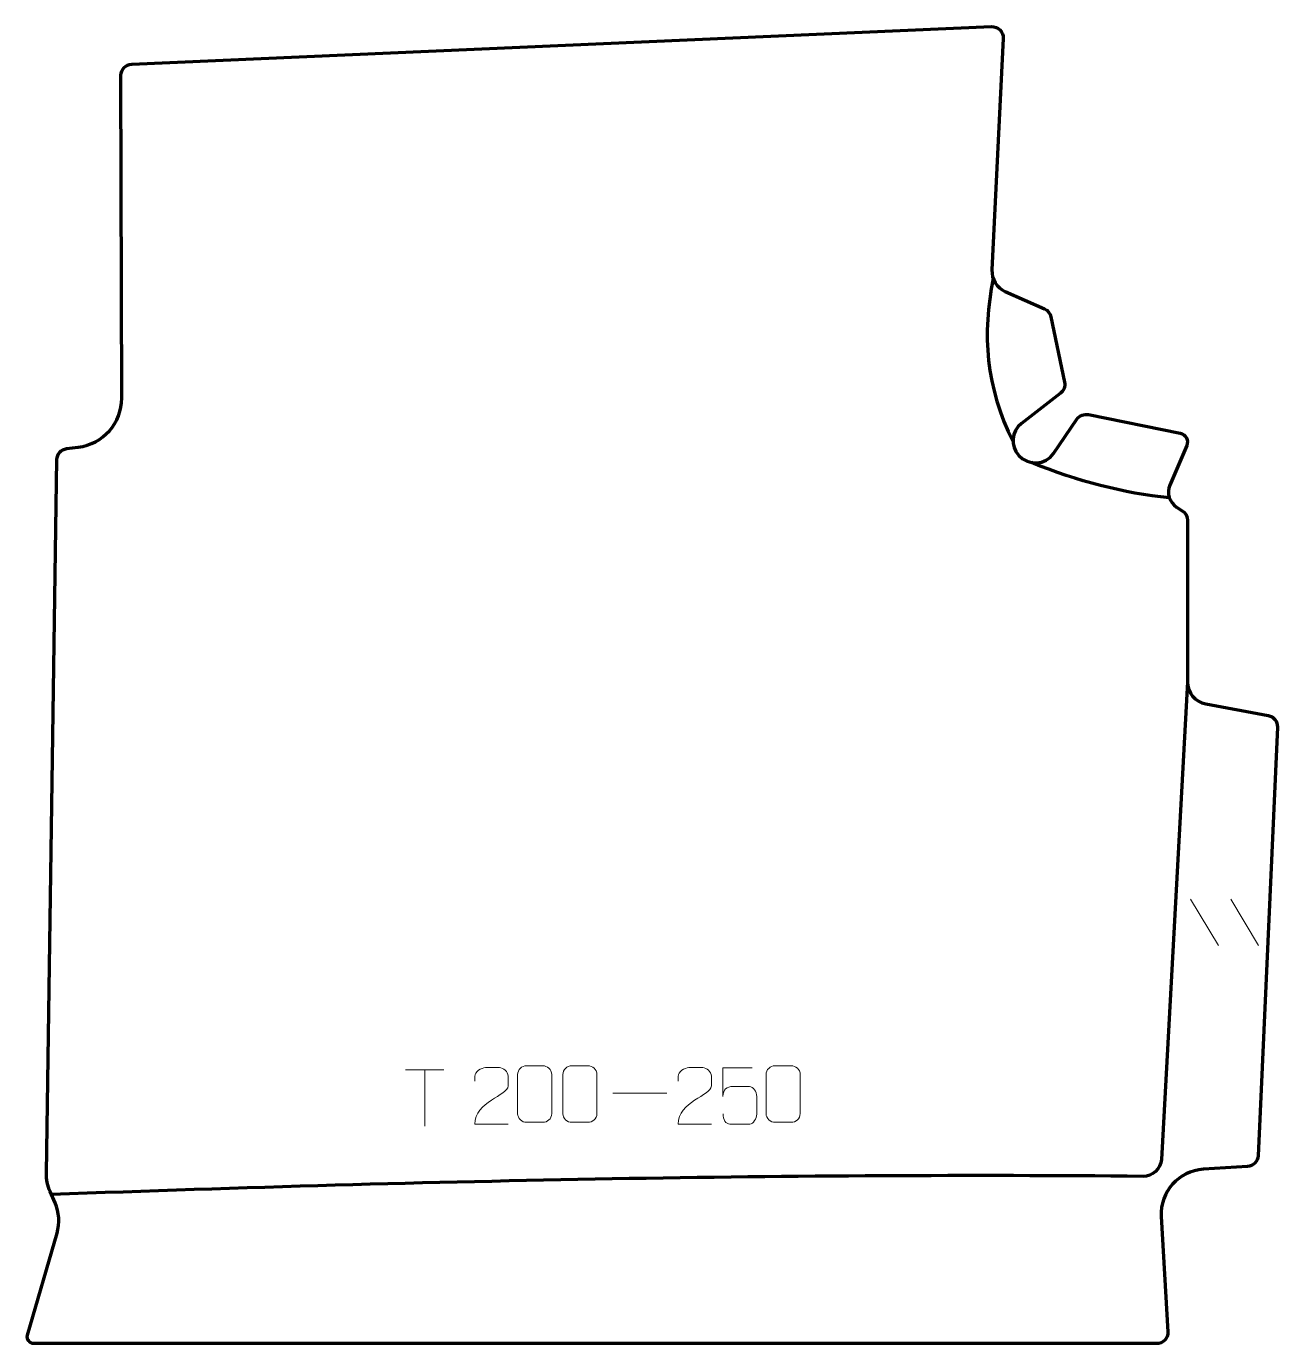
# Model space of a CAD drawing. Header units: millimetres. Extents: x -277 to 277, y -291 to 292.
import ezdxf

# ---------------------------------------------------------------- set-up
doc = ezdxf.new("R2010")
doc.units = ezdxf.units.MM
doc.header["$MEASUREMENT"] = 0
for name, color, linetype in [('layer 1', 7, 'Continuous'), ('layer 2', 7, 'Continuous'), ('layer 3', 7, 'Continuous')]:
    doc.layers.add(name, color=color, linetype=linetype)

msp = doc.modelspace()

# ---------------------------------------------------------------- linework, layer by layer
at = {"layer": 'layer 1', "color": 250, "lineweight": 9}
for points in [[(238.297, -94.7067), (238.297, -94.7067), (250.6613, -115.251), (250.6613, -115.251)], [(256.0269, -94.7067), (256.0269, -94.7067), (268.3912, -115.251), (268.3912, -115.251)], [(-109.294, -170.304), (-109.294, -170.304), (-92.3068, -170.304), (-92.3068, -170.304)], [(-100.8002, -195.234), (-100.8002, -195.234), (-100.8002, -170.2805), (-100.8002, -170.2805)], [(-17.5393, -180.6406), (-17.5393, -180.6406), (6.4387, -180.6406), (6.4387, -180.6406)]]:
    msp.add_open_spline(points, degree=3, dxfattribs=at)
for points, knots in [([(-55.666, -168.5143), (-53.2999, -168.5143), (-50.9334, -168.5143), (-48.5669, -168.5143), (-48.5669, -168.5143), (-46.5864, -168.4787), (-44.5604, -169.973), (-44.5333, -172.4151), (-44.5333, -172.4151), (-44.5337, -178.1725), (-44.5337, -183.9303), (-44.5333, -189.6885), (-44.5333, -189.6885), (-44.6754, -192.0161), (-46.3818, -193.4984), (-48.5669, -193.5092), (-48.5669, -193.5092), (-50.9393, -193.5088), (-53.3117, -193.5088), (-55.6837, -193.5092), (-55.6837, -193.5092), (-57.6422, -193.6148), (-59.6486, -191.7269), (-59.6372, -189.7059), (-59.6372, -189.7059), (-59.6368, -183.9253), (-59.6368, -178.145), (-59.6372, -172.3652), (-59.6372, -172.3652), (-59.6329, -170.2232), (-57.8558, -168.5007), (-55.666, -168.5143)], [0, 0, 0, 0, 0.11111111, 0.11111111, 0.11111111, 0.11111111, 0.22222222, 0.22222222, 0.22222222, 0.22222222, 0.33333333, 0.33333333, 0.33333333, 0.33333333, 0.44444444, 0.44444444, 0.44444444, 0.44444444, 0.55555556, 0.55555556, 0.55555556, 0.55555556, 0.66666667, 0.66666667, 0.66666667, 0.66666667, 0.77777778, 0.77777778, 0.77777778, 0.77777778, 1, 1, 1, 1]), ([(-35.666, -168.5143), (-33.2999, -168.5143), (-30.9334, -168.5143), (-28.5669, -168.5143), (-28.5669, -168.5143), (-26.5864, -168.4787), (-24.5604, -169.973), (-24.5333, -172.4151), (-24.5333, -172.4151), (-24.5337, -178.1725), (-24.5337, -183.9303), (-24.5333, -189.6885), (-24.5333, -189.6885), (-24.6754, -192.0161), (-26.3818, -193.4984), (-28.5669, -193.5092), (-28.5669, -193.5092), (-30.9393, -193.5088), (-33.3117, -193.5088), (-35.6837, -193.5092), (-35.6837, -193.5092), (-37.6422, -193.6148), (-39.6486, -191.7269), (-39.6372, -189.7059), (-39.6372, -189.7059), (-39.6368, -183.9253), (-39.6368, -178.145), (-39.6372, -172.3652), (-39.6372, -172.3652), (-39.6329, -170.2232), (-37.8558, -168.5007), (-35.666, -168.5143)], [0, 0, 0, 0, 0.11111111, 0.11111111, 0.11111111, 0.11111111, 0.22222222, 0.22222222, 0.22222222, 0.22222222, 0.33333333, 0.33333333, 0.33333333, 0.33333333, 0.44444444, 0.44444444, 0.44444444, 0.44444444, 0.55555556, 0.55555556, 0.55555556, 0.55555556, 0.66666667, 0.66666667, 0.66666667, 0.66666667, 0.77777778, 0.77777778, 0.77777778, 0.77777778, 1, 1, 1, 1]), ([(54.334, -168.5143), (56.7001, -168.5143), (59.0666, -168.5143), (61.4331, -168.5143), (61.4331, -168.5143), (63.4136, -168.4787), (65.4396, -169.973), (65.4667, -172.4151), (65.4667, -172.4151), (65.4663, -178.1725), (65.4663, -183.9303), (65.4667, -189.6885), (65.4667, -189.6885), (65.3246, -192.0161), (63.6182, -193.4984), (61.4331, -193.5092), (61.4331, -193.5092), (59.0607, -193.5088), (56.6883, -193.5088), (54.3163, -193.5092), (54.3163, -193.5092), (52.3578, -193.6148), (50.3514, -191.7269), (50.3628, -189.7059), (50.3628, -189.7059), (50.3632, -183.9253), (50.3632, -178.145), (50.3628, -172.3652), (50.3628, -172.3652), (50.3671, -170.2232), (52.1442, -168.5007), (54.334, -168.5143)], [0, 0, 0, 0, 0.11111111, 0.11111111, 0.11111111, 0.11111111, 0.22222222, 0.22222222, 0.22222222, 0.22222222, 0.33333333, 0.33333333, 0.33333333, 0.33333333, 0.44444444, 0.44444444, 0.44444444, 0.44444444, 0.55555556, 0.55555556, 0.55555556, 0.55555556, 0.66666667, 0.66666667, 0.66666667, 0.66666667, 0.77777778, 0.77777778, 0.77777778, 0.77777778, 1, 1, 1, 1]), ([(-63.8748, -194.2999), (-68.7892, -194.2996), (-73.7036, -194.2996), (-78.6177, -194.2999), (-78.6177, -194.2999), (-78.6177, -184.3676), (-63.9667, -181.7264), (-63.8748, -177.4161), (-63.8748, -177.4161), (-63.8751, -175.992), (-63.8751, -174.5683), (-63.8748, -173.145), (-63.8748, -173.145), (-63.8917, -171.0679), (-66.0145, -169.3431), (-67.6855, -169.3258), (-67.6855, -169.3258), (-69.7587, -169.3262), (-71.8316, -169.3262), (-73.904, -169.3258), (-73.904, -169.3258), (-75.7261, -169.3093), (-78.5508, -171.1014), (-78.6177, -173.195), (-78.6177, -173.195), (-78.6177, -173.195), (-78.6177, -175.2498), (-78.6177, -175.2498)], [0, 0, 0, 0, 0.125, 0.125, 0.125, 0.125, 0.25, 0.25, 0.25, 0.25, 0.375, 0.375, 0.375, 0.375, 0.5, 0.5, 0.5, 0.5, 0.625, 0.625, 0.625, 0.625, 0.75, 0.75, 0.75, 0.75, 1, 1, 1, 1]), ([(26.1252, -194.2999), (21.2108, -194.2996), (16.2964, -194.2996), (11.3823, -194.2999), (11.3823, -194.2999), (11.3823, -184.3676), (26.0333, -181.7264), (26.1252, -177.4161), (26.1252, -177.4161), (26.1249, -175.992), (26.1249, -174.5683), (26.1252, -173.145), (26.1252, -173.145), (26.1083, -171.0679), (23.9855, -169.3431), (22.3145, -169.3258), (22.3145, -169.3258), (20.2413, -169.3262), (18.1684, -169.3262), (16.096, -169.3258), (16.096, -169.3258), (14.2739, -169.3093), (11.4492, -171.1014), (11.3823, -173.195), (11.3823, -173.195), (11.3823, -173.195), (11.3823, -175.2498), (11.3823, -175.2498)], [0, 0, 0, 0, 0.125, 0.125, 0.125, 0.125, 0.25, 0.25, 0.25, 0.25, 0.375, 0.375, 0.375, 0.375, 0.5, 0.5, 0.5, 0.5, 0.625, 0.625, 0.625, 0.625, 0.75, 0.75, 0.75, 0.75, 1, 1, 1, 1]), ([(44.1193, -169.394), (44.1193, -169.394), (31.2676, -169.394), (31.2676, -169.394), (31.2676, -169.394), (31.2679, -173.6246), (31.2679, -177.8555), (31.2676, -182.0867), (31.2676, -182.0867), (31.2673, -178.7766), (32.8983, -177.7048), (35.7103, -177.6443), (35.7103, -177.6443), (38.1499, -177.644), (40.5894, -177.644), (43.0286, -177.6443), (43.0286, -177.6443), (44.6784, -177.6375), (46.1533, -180.018), (46.1818, -182.0867), (46.1818, -182.0867), (46.1815, -184.674), (46.1815, -187.2616), (46.1818, -189.8493), (46.1818, -189.8493), (46.228, -191.8087), (44.7286, -194.245), (43.1027, -194.3035), (43.1027, -194.3035), (41.1462, -194.3032), (36.2512, -194.3032), (34.2942, -194.3035), (34.2942, -194.3035), (32.4487, -194.3123), (31.3416, -192.3475), (31.3208, -189.7964)], [0, 0, 0, 0, 0.1, 0.1, 0.1, 0.1, 0.2, 0.2, 0.2, 0.2, 0.3, 0.3, 0.3, 0.3, 0.4, 0.4, 0.4, 0.4, 0.5, 0.5, 0.5, 0.5, 0.6, 0.6, 0.6, 0.6, 0.7, 0.7, 0.7, 0.7, 0.8, 0.8, 0.8, 0.8, 1, 1, 1, 1])]:
    msp.add_open_spline(points, degree=3, knots=knots, dxfattribs=at)
at = {"layer": 'layer 2', "color": 12, "lineweight": 200}
msp.add_open_spline([(-273.7228, -291.4998), (-273.7228, -291.4998), (223.209, -291.4998), (223.209, -291.4998), (223.209, -291.4998), (226.0831, -291.4998), (228.3656, -289.0996), (228.2012, -286.2506), (228.2012, -286.2506), (228.2012, -286.2506), (225.258, -235.2336), (225.258, -235.2336), (225.258, -235.2336), (224.629, -224.3309), (232.981, -214.9694), (243.9552, -214.2758), (243.9552, -214.2758), (243.9552, -214.2758), (263.4719, -213.0425), (263.4719, -213.0425), (263.4719, -213.0425), (266.019, -212.8813), (268.0351, -210.8409), (268.1494, -208.3094), (268.1494, -208.3094), (268.1494, -208.3094), (276.7187, -18.5387), (276.7187, -18.5387), (276.7187, -18.5387), (276.8302, -16.0655), (275.0907, -13.8889), (272.6406, -13.4348), (272.6406, -13.4348), (272.6406, -13.4348), (245.0368, -8.3205), (245.0368, -8.3205), (245.0368, -8.3205), (240.3032, -7.4437), (236.8711, -3.3404), (236.8711, 1.4422), (236.8711, 1.4422), (236.8711, 1.4422), (236.8711, 73.0062), (236.8711, 73.0062), (236.8711, 73.0062), (236.8711, 74.6818), (236.0195, 76.2447), (234.6073, 77.1619), (234.6073, 77.1619), (234.6073, 77.1619), (232.1029, 78.7882), (232.1029, 78.7882), (232.1029, 78.7882), (228.8658, 80.8903), (227.6064, 84.9914), (229.1118, 88.5298), (229.1118, 88.5298), (229.1118, 88.5298), (236.5652, 106.0474), (236.5652, 106.0474), (236.5652, 106.0474), (237.5477, 108.3568), (236.1567, 110.9816), (233.6834, 111.485), (233.6834, 111.485), (233.6834, 111.485), (193.0483, 119.7542), (193.0483, 119.7542), (193.0483, 119.7542), (191.108, 120.1494), (189.1159, 119.3695), (187.9687, 117.7659), (187.9687, 117.7659), (187.9687, 117.7659), (177.664, 102.5138), (177.664, 102.5138), (177.664, 102.5138), (173.9725, 97.354), (166.4033, 96.9553), (162.1827, 101.6982), (162.1827, 101.6982), (162.1827, 101.6982), (162.1827, 101.6982), (162.1827, 101.6982), (162.1827, 101.6982), (158.4376, 105.9067), (158.9996, 112.371), (163.416, 115.8793), (163.416, 115.8793), (163.416, 115.8793), (180.6887, 129.1854), (180.6887, 129.1854), (180.6887, 129.1854), (182.1577, 130.3524), (182.8428, 132.2398), (182.4618, 134.0688), (182.4618, 134.0688), (182.4618, 134.0688), (176.43, 163.0199), (176.43, 163.0199), (176.43, 163.0199), (176.1044, 164.5845), (175.0401, 165.8976), (173.5711, 166.5484), (173.5711, 166.5484), (173.5711, 166.5484), (156.2568, 174.2199), (156.2568, 174.2199), (156.2568, 174.2199), (152.4923, 175.8879), (150.1442, 179.6789), (150.3428, 183.7681), (150.3428, 183.7681), (150.3428, 183.7681), (155.3268, 286.2953), (155.3268, 286.2953), (155.3268, 286.2953), (155.4686, 289.2145), (153.0535, 291.6235), (150.1135, 291.4953), (150.1135, 291.4953), (150.1135, 291.4953), (-230.4768, 274.9282), (-230.4768, 274.9282), (-230.4768, 274.9282), (-233.1551, 274.8115), (-235.264, 272.618), (-235.2577, 269.9556), (-235.2577, 269.9556), (-235.2577, 269.9556), (-234.9169, 127.0752), (-234.9169, 127.0752), (-234.9169, 127.0752), (-234.8904, 116.037), (-243.1589, 106.7133), (-254.1881, 105.3442), (-254.1881, 105.3442), (-254.1881, 105.3442), (-259.242, 104.7167), (-259.242, 104.7167), (-259.242, 104.7167), (-261.7167, 104.4098), (-263.585, 102.3386), (-263.6214, 99.8623), (-263.6214, 99.8623), (-263.6214, 99.8623), (-268.2758, -215.9851), (-268.2758, -215.9851), (-268.2758, -215.9851), (-268.3175, -218.8137), (-267.7499, -221.6189), (-266.6119, -224.2122), (-266.6119, -224.2122), (-266.6119, -224.2122), (-264.4412, -229.1572), (-264.4412, -229.1572), (-264.4412, -229.1572), (-262.5824, -233.3922), (-262.2681, -238.1383), (-263.5529, -242.5781), (-263.5529, -242.5781), (-263.5529, -242.5781), (-276.6061, -287.6978), (-276.6061, -287.6978), (-276.6061, -287.6978), (-277.1567, -289.602), (-275.7174, -291.4998), (-273.7228, -291.4998)], degree=3, knots=[0, 0, 0, 0, 0.02325581, 0.02325581, 0.02325581, 0.02325581, 0.04651163, 0.04651163, 0.04651163, 0.04651163, 0.06976744, 0.06976744, 0.06976744, 0.06976744, 0.09302326, 0.09302326, 0.09302326, 0.09302326, 0.11627907, 0.11627907, 0.11627907, 0.11627907, 0.13953488, 0.13953488, 0.13953488, 0.13953488, 0.1627907, 0.1627907, 0.1627907, 0.1627907, 0.18604651, 0.18604651, 0.18604651, 0.18604651, 0.20930233, 0.20930233, 0.20930233, 0.20930233, 0.23255814, 0.23255814, 0.23255814, 0.23255814, 0.25581395, 0.25581395, 0.25581395, 0.25581395, 0.27906977, 0.27906977, 0.27906977, 0.27906977, 0.30232558, 0.30232558, 0.30232558, 0.30232558, 0.3255814, 0.3255814, 0.3255814, 0.3255814, 0.34883721, 0.34883721, 0.34883721, 0.34883721, 0.37209302, 0.37209302, 0.37209302, 0.37209302, 0.39534884, 0.39534884, 0.39534884, 0.39534884, 0.41860465, 0.41860465, 0.41860465, 0.41860465, 0.44186047, 0.44186047, 0.44186047, 0.44186047, 0.46511628, 0.46511628, 0.46511628, 0.46511628, 0.48837209, 0.48837209, 0.48837209, 0.48837209, 0.51162791, 0.51162791, 0.51162791, 0.51162791, 0.53488372, 0.53488372, 0.53488372, 0.53488372, 0.55813953, 0.55813953, 0.55813953, 0.55813953, 0.58139535, 0.58139535, 0.58139535, 0.58139535, 0.60465116, 0.60465116, 0.60465116, 0.60465116, 0.62790698, 0.62790698, 0.62790698, 0.62790698, 0.65116279, 0.65116279, 0.65116279, 0.65116279, 0.6744186, 0.6744186, 0.6744186, 0.6744186, 0.69767442, 0.69767442, 0.69767442, 0.69767442, 0.72093023, 0.72093023, 0.72093023, 0.72093023, 0.74418605, 0.74418605, 0.74418605, 0.74418605, 0.76744186, 0.76744186, 0.76744186, 0.76744186, 0.79069767, 0.79069767, 0.79069767, 0.79069767, 0.81395349, 0.81395349, 0.81395349, 0.81395349, 0.8372093, 0.8372093, 0.8372093, 0.8372093, 0.86046512, 0.86046512, 0.86046512, 0.86046512, 0.88372093, 0.88372093, 0.88372093, 0.88372093, 0.90697674, 0.90697674, 0.90697674, 0.90697674, 0.93023256, 0.93023256, 0.93023256, 0.93023256, 0.95348837, 0.95348837, 0.95348837, 0.95348837, 1, 1, 1, 1], dxfattribs=at)
at = {"layer": 'layer 3', "color": 142, "lineweight": 200}
for points in [[(150.9189, 179.9389), (145.9345, 155.7543), (147.4983, 131.629), (159.7133, 107.7907)], [(228.8886, 82.9396), (208.5654, 84.9654), (188.2419, 90.1585), (167.9187, 98.5198)]]:
    msp.add_open_spline(points, degree=3, dxfattribs=at)
msp.add_open_spline([(236.8709, 1.4421), (236.8709, 1.4421), (225.3322, -209.9207), (225.3322, -209.9207), (225.3322, -209.9207), (225.1005, -214.1647), (221.5476, -217.4734), (217.2685, -217.4349), (217.2685, -217.4349), (65.4385, -216.0677), (-96.6303, -219.1919), (-266.0324, -225.532)], degree=3, knots=[0, 0, 0, 0, 0.25, 0.25, 0.25, 0.25, 0.5, 0.5, 0.5, 0.5, 1, 1, 1, 1], dxfattribs=at)

doc.saveas('drawing.dxf')
